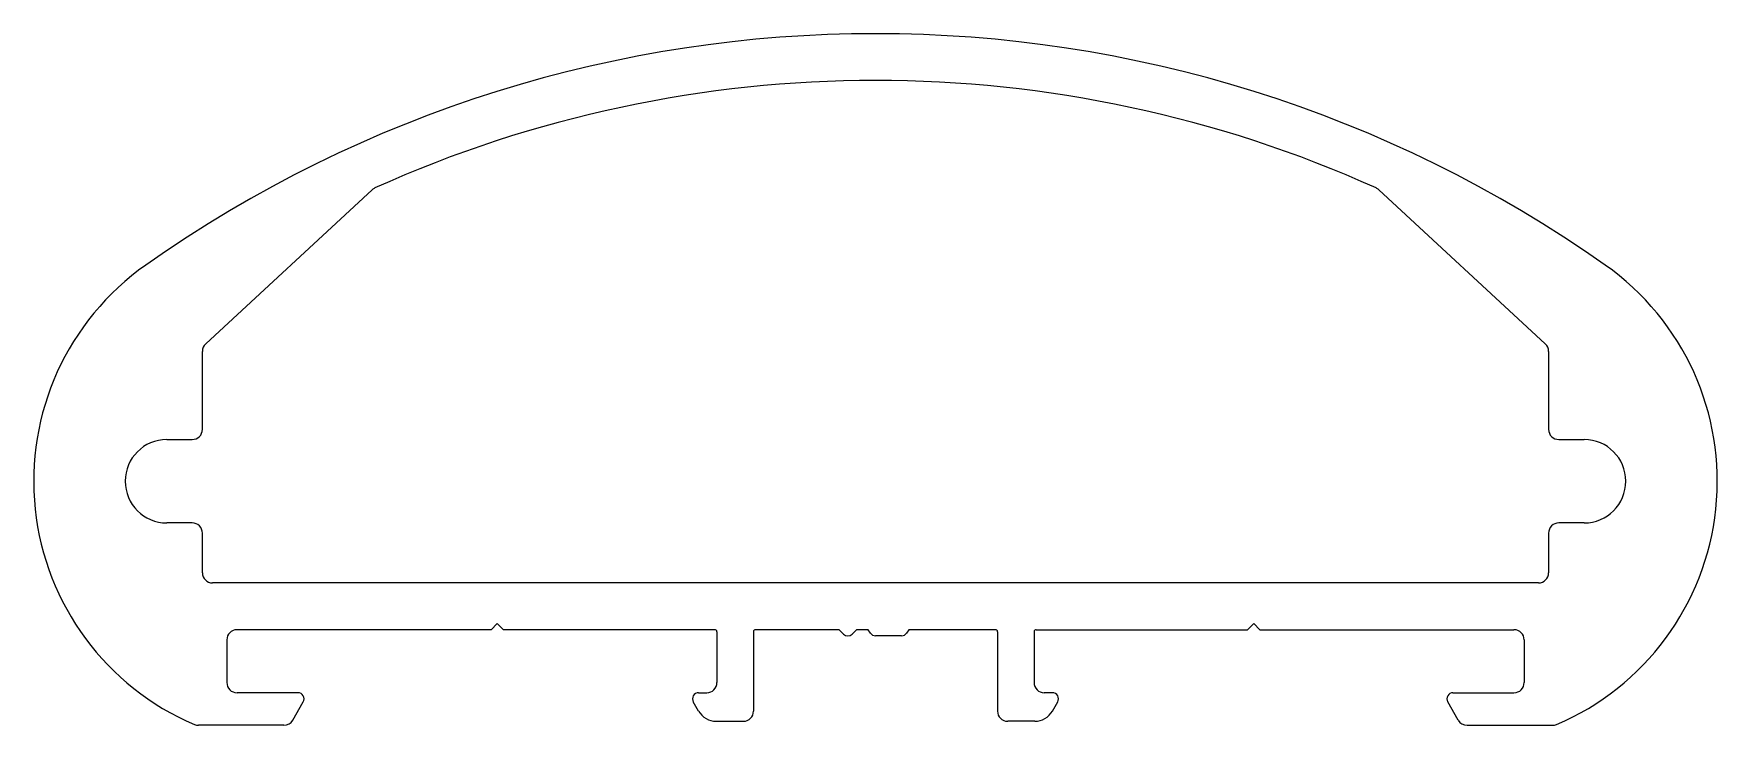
# Model space of a CAD drawing. Extents: x 783.9 to 866.7, y 557 to 591.
import ezdxf

# ---------------------------------------------------------------- set-up
doc = ezdxf.new("R2010")
doc.units = 0
doc.layers.get('0').update_dxf_attribs({"linetype": 'CONTINUOUS'})

msp = doc.modelspace()

# ---------------------------------------------------------------- linework, layer by layer
for p, q in [((792.395, 575.71), (800.577, 583.288)), ((850.093, 583.288), (858.275, 575.71)), ((792.235, 571.512), (792.235, 575.343)), ((858.435, 575.343), (858.435, 571.512)), ((790.485, 571.012), (791.735, 571.012)), ((858.935, 571.012), (860.185, 571.012)), ((791.735, 566.912), (790.485, 566.912)), ((792.235, 564.462), (792.235, 566.412)), ((858.435, 566.412), (858.435, 564.462)), ((860.185, 566.912), (858.935, 566.912)), ((857.935, 563.962), (792.735, 563.962)), ((806.435, 561.662), (793.935, 561.662)), ((806.735, 561.962), (806.435, 561.662)), ((807.035, 561.662), (806.735, 561.962)), ((817.435, 561.662), (807.035, 561.662)), ((817.535, 561.562), (817.535, 559.062)), ((819.335, 561.562), (819.335, 557.662)), ((823.55, 561.662), (819.435, 561.662)), ((823.762, 561.449), (823.55, 561.662)), ((824.399, 561.662), (824.186, 561.449)), ((824.974, 561.662), (824.399, 561.662)), ((825.085, 561.495), (824.974, 561.662)), ((826.974, 561.662), (826.863, 561.495)), ((831.235, 561.662), (826.974, 561.662)), ((831.335, 561.562), (831.335, 557.662)), ((833.135, 561.562), (833.135, 559.062)), ((833.235, 561.662), (843.635, 561.662)), ((843.635, 561.662), (843.935, 561.962)), ((843.935, 561.962), (844.235, 561.662)), ((844.235, 561.662), (856.735, 561.662)), ((793.435, 561.162), (793.435, 559.062)), ((826.614, 561.362), (825.335, 561.362)), ((857.235, 561.162), (857.235, 559.062)), ((796.935, 558.562), (793.935, 558.562)), ((796.675, 557.212), (797.195, 558.112)), ((816.635, 557.662), (816.375, 558.112)), ((816.635, 558.562), (817.035, 558.562)), ((834.035, 558.562), (833.635, 558.562)), ((834.035, 557.662), (834.295, 558.112)), ((853.995, 557.212), (853.475, 558.112)), ((853.735, 558.562), (856.735, 558.562)), ((796.242, 556.962), (792.036, 556.962)), ((817.501, 557.162), (818.835, 557.162)), ((833.169, 557.162), (831.835, 557.162)), ((854.428, 556.962), (858.634, 556.962))]:
    msp.add_line(p, q)
for centre, radius, start, end in [((825.335, 528.653), 62.309, 54.83304, 125.16696), ((825.335, 528.653), 60.009, 65.77492, 114.22508), ((800.917, 582.921), 0.5, 114.22508, 132.80498), ((849.753, 582.921), 0.5, 47.19502, 65.77492), ((796.935, 568.962), 13, 125.16696, 246.92608), ((853.735, 568.962), 13, 293.07392, 54.83304), ((792.735, 575.343), 0.5, 132.80498, 180), ((857.935, 575.343), 0.5, 0, 47.19502), ((791.735, 571.512), 0.5, 270, 0), ((858.935, 571.512), 0.5, 180, 270), ((790.485, 568.962), 2.05, 90, 270), ((860.185, 568.962), 2.05, 270, 90), ((791.735, 566.412), 0.5, 0, 90), ((858.935, 566.412), 0.5, 90, 180), ((792.735, 564.462), 0.5, 180, 270), ((857.935, 564.462), 0.5, 270, 0), ((793.935, 561.162), 0.5, 90, 180), ((817.435, 561.562), 0.1, 0, 90), ((819.435, 561.562), 0.1, 90, 180), ((823.974, 561.662), 0.3, 225, 315), ((825.335, 561.662), 0.3, 213.69007, 270), ((826.614, 561.662), 0.3, 270, 326.30993), ((831.235, 561.562), 0.1, 0, 90), ((833.235, 561.562), 0.1, 90, 180), ((856.735, 561.162), 0.5, 0, 90), ((793.935, 559.062), 0.5, 180, 270), ((817.035, 559.062), 0.5, 270, 0), ((833.635, 559.062), 0.5, 180, 270), ((856.735, 559.062), 0.5, 270, 0), ((796.935, 558.262), 0.3, 330, 90), ((816.635, 558.262), 0.3, 90, 210), ((834.035, 558.262), 0.3, 330, 90), ((853.735, 558.262), 0.3, 90, 210), ((817.501, 558.162), 1, 210, 270), ((818.835, 557.662), 0.5, 270, 0), ((831.835, 557.662), 0.5, 180, 270), ((833.169, 558.162), 1, 270, 330), ((792.036, 557.462), 0.5, 246.92608, 270), ((796.242, 557.462), 0.5, 270, 330), ((854.428, 557.462), 0.5, 210, 270), ((858.634, 557.462), 0.5, 270, 293.07392)]:
    msp.add_arc(centre, radius, start, end)

doc.saveas('drawing.dxf')
